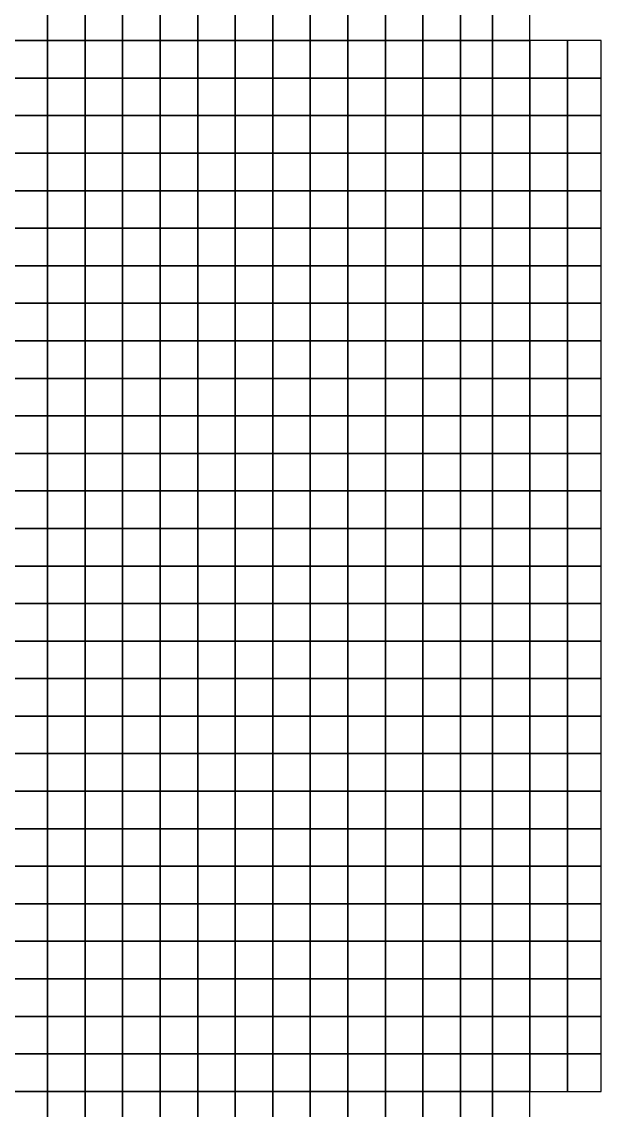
# Model space of a CAD drawing. Extents: x -2.8 to 74.5, y -0.2 to 18.4.
# Drawn here: x 69.53 to 72.62, y 6.1 to 11.9 of the extents above; entities that cross this region are included whole.
import ezdxf

# ---------------------------------------------------------------- set-up
doc = ezdxf.new("R2010")
doc.units = 0
doc.header["$MEASUREMENT"] = 0
doc.layers.add('layer_elements', color=7, linetype='Continuous')

msp = doc.modelspace()

# ---------------------------------------------------------------- linework, layer by layer
at = {"layer": 'layer_elements', "color": 171, "true_color": 0x8080ff}
for points in [[(69.47, 11.8), (69.67, 11.8), (69.67, 12), (69.47, 12)], [(69.67, 11.8), (69.87, 11.8), (69.87, 12), (69.67, 12)], [(69.87, 11.8), (70.07, 11.8), (70.07, 12), (69.87, 12)], [(70.07, 11.8), (70.27, 11.8), (70.27, 12), (70.07, 12)], [(70.27, 11.8), (70.47, 11.8), (70.47, 12), (70.27, 12)], [(70.47, 11.8), (70.67, 11.8), (70.67, 12), (70.47, 12)], [(70.67, 11.8), (70.87, 11.8), (70.87, 12), (70.67, 12)], [(70.87, 11.8), (71.07, 11.8), (71.07, 12), (70.87, 12)], [(71.07, 11.8), (71.27, 11.8), (71.27, 12), (71.07, 12)], [(69.47, 11.6), (69.67, 11.6), (69.67, 11.8), (69.47, 11.8)], [(69.67, 11.6), (69.87, 11.6), (69.87, 11.8), (69.67, 11.8)], [(69.87, 11.6), (70.07, 11.6), (70.07, 11.8), (69.87, 11.8)], [(70.07, 11.6), (70.27, 11.6), (70.27, 11.8), (70.07, 11.8)], [(70.27, 11.6), (70.47, 11.6), (70.47, 11.8), (70.27, 11.8)], [(70.47, 11.6), (70.67, 11.6), (70.67, 11.8), (70.47, 11.8)], [(70.67, 11.6), (70.87, 11.6), (70.87, 11.8), (70.67, 11.8)], [(70.87, 11.6), (71.07, 11.6), (71.07, 11.8), (70.87, 11.8)], [(71.07, 11.6), (71.27, 11.6), (71.27, 11.8), (71.07, 11.8)], [(72.24, 11.6, 0), (72.44, 11.6), (72.44, 11.8), (72.24, 11.8)], [(72.44, 11.6), (72.62, 11.6), (72.62, 11.8), (72.44, 11.8)], [(69.47, 11.4), (69.67, 11.4), (69.67, 11.6), (69.47, 11.6)], [(69.67, 11.4), (69.87, 11.4), (69.87, 11.6), (69.67, 11.6)], [(69.87, 11.4), (70.07, 11.4), (70.07, 11.6), (69.87, 11.6)], [(70.07, 11.4), (70.27, 11.4), (70.27, 11.6), (70.07, 11.6)], [(70.27, 11.4), (70.47, 11.4), (70.47, 11.6), (70.27, 11.6)], [(70.47, 11.4), (70.67, 11.4), (70.67, 11.6), (70.47, 11.6)], [(70.67, 11.4), (70.87, 11.4), (70.87, 11.6), (70.67, 11.6)], [(70.87, 11.4), (71.07, 11.4), (71.07, 11.6), (70.87, 11.6)], [(71.07, 11.4), (71.27, 11.4), (71.27, 11.6), (71.07, 11.6)], [(72.44, 11.4), (72.62, 11.4), (72.62, 11.6), (72.44, 11.6)], [(69.47, 11.2), (69.67, 11.2), (69.67, 11.4), (69.47, 11.4)], [(69.67, 11.2), (69.87, 11.2), (69.87, 11.4), (69.67, 11.4)], [(69.87, 11.2), (70.07, 11.2), (70.07, 11.4), (69.87, 11.4)], [(70.07, 11.2), (70.27, 11.2), (70.27, 11.4), (70.07, 11.4)], [(70.27, 11.2), (70.47, 11.2), (70.47, 11.4), (70.27, 11.4)], [(70.47, 11.2), (70.67, 11.2), (70.67, 11.4), (70.47, 11.4)], [(70.67, 11.2), (70.87, 11.2), (70.87, 11.4), (70.67, 11.4)], [(70.87, 11.2), (71.07, 11.2), (71.07, 11.4), (70.87, 11.4)], [(71.07, 11.2), (71.27, 11.2), (71.27, 11.4), (71.07, 11.4)], [(72.44, 11.2), (72.62, 11.2), (72.62, 11.4), (72.44, 11.4)], [(69.47, 11), (69.67, 11), (69.67, 11.2), (69.47, 11.2)], [(69.67, 11), (69.87, 11), (69.87, 11.2), (69.67, 11.2)], [(69.87, 11), (70.07, 11), (70.07, 11.2), (69.87, 11.2)], [(70.07, 11), (70.27, 11), (70.27, 11.2), (70.07, 11.2)], [(70.27, 11), (70.47, 11), (70.47, 11.2), (70.27, 11.2)], [(70.47, 11), (70.67, 11), (70.67, 11.2), (70.47, 11.2)], [(70.67, 11), (70.87, 11), (70.87, 11.2), (70.67, 11.2)], [(70.87, 11), (71.07, 11), (71.07, 11.2), (70.87, 11.2)], [(71.07, 11), (71.27, 11), (71.27, 11.2), (71.07, 11.2)], [(72.44, 11), (72.62, 11), (72.62, 11.2), (72.44, 11.2)], [(69.47, 10.8), (69.67, 10.8), (69.67, 11), (69.47, 11)], [(69.67, 10.8), (69.87, 10.8), (69.87, 11), (69.67, 11)], [(69.87, 10.8), (70.07, 10.8), (70.07, 11), (69.87, 11)], [(70.07, 10.8), (70.27, 10.8), (70.27, 11), (70.07, 11)], [(70.27, 10.8), (70.47, 10.8), (70.47, 11), (70.27, 11)], [(70.47, 10.8), (70.67, 10.8), (70.67, 11), (70.47, 11)], [(70.67, 10.8), (70.87, 10.8), (70.87, 11), (70.67, 11)], [(70.87, 10.8), (71.07, 10.8), (71.07, 11), (70.87, 11)], [(71.07, 10.8), (71.27, 10.8), (71.27, 11), (71.07, 11)], [(71.27, 10.8), (71.47, 10.8), (71.47, 11), (71.27, 11)], [(71.47, 10.8), (71.67, 10.8), (71.67, 11), (71.47, 11)], [(71.67, 10.8), (71.87, 10.8), (71.87, 11), (71.67, 11)], [(72.24, 10.8), (72.44, 10.8), (72.44, 11), (72.24, 11)], [(72.44, 10.8), (72.62, 10.8), (72.62, 11), (72.44, 11)], [(69.47, 10.6), (69.67, 10.6), (69.67, 10.8), (69.47, 10.8)], [(69.67, 10.6), (69.87, 10.6), (69.87, 10.8), (69.67, 10.8)], [(69.87, 10.6), (70.07, 10.6), (70.07, 10.8), (69.87, 10.8)], [(70.07, 10.6), (70.27, 10.6), (70.27, 10.8), (70.07, 10.8)], [(70.27, 10.6), (70.47, 10.6), (70.47, 10.8), (70.27, 10.8)], [(70.47, 10.6), (70.67, 10.6), (70.67, 10.8), (70.47, 10.8)], [(70.67, 10.6), (70.87, 10.6), (70.87, 10.8), (70.67, 10.8)], [(70.87, 10.6), (71.07, 10.6), (71.07, 10.8), (70.87, 10.8)], [(71.07, 10.6), (71.27, 10.6), (71.27, 10.8), (71.07, 10.8)], [(71.27, 10.6), (71.47, 10.6), (71.47, 10.8), (71.27, 10.8)], [(71.47, 10.6), (71.67, 10.6), (71.67, 10.8), (71.47, 10.8)], [(71.67, 10.6), (71.87, 10.6), (71.87, 10.8), (71.67, 10.8)], [(71.87, 10.6), (72.04, 10.6), (72.04, 10.8), (71.87, 10.8)], [(72.04, 10.6), (72.24, 10.6), (72.24, 10.8), (72.04, 10.8)], [(72.24, 10.6), (72.44, 10.6), (72.44, 10.8), (72.24, 10.8)], [(72.44, 10.6), (72.62, 10.6), (72.62, 10.8), (72.44, 10.8)], [(69.47, 10.4), (69.67, 10.4), (69.67, 10.6), (69.47, 10.6)], [(69.67, 10.4), (69.87, 10.4), (69.87, 10.6), (69.67, 10.6)], [(69.87, 10.4), (70.07, 10.4), (70.07, 10.6), (69.87, 10.6)], [(70.07, 10.4), (70.27, 10.4), (70.27, 10.6), (70.07, 10.6)], [(70.27, 10.4), (70.47, 10.4), (70.47, 10.6), (70.27, 10.6)], [(70.47, 10.4), (70.67, 10.4), (70.67, 10.6), (70.47, 10.6)], [(70.67, 10.4), (70.87, 10.4), (70.87, 10.6), (70.67, 10.6)], [(70.87, 10.4), (71.07, 10.4), (71.07, 10.6), (70.87, 10.6)], [(71.07, 10.4), (71.27, 10.4), (71.27, 10.6), (71.07, 10.6)], [(71.27, 10.4), (71.47, 10.4), (71.47, 10.6), (71.27, 10.6)], [(71.47, 10.4), (71.67, 10.4), (71.67, 10.6), (71.47, 10.6)], [(71.67, 10.4), (71.87, 10.4), (71.87, 10.6), (71.67, 10.6)], [(71.87, 10.4), (72.04, 10.4), (72.04, 10.6), (71.87, 10.6)], [(72.04, 10.4), (72.24, 10.4), (72.24, 10.6), (72.04, 10.6)], [(72.24, 10.4), (72.44, 10.4), (72.44, 10.6), (72.24, 10.6)], [(72.44, 10.4), (72.62, 10.4), (72.62, 10.6), (72.44, 10.6)], [(69.47, 10.2), (69.67, 10.2), (69.67, 10.4), (69.47, 10.4)], [(69.67, 10.2), (69.87, 10.2), (69.87, 10.4), (69.67, 10.4)], [(69.87, 10.2), (70.07, 10.2), (70.07, 10.4), (69.87, 10.4)], [(70.07, 10.2), (70.27, 10.2), (70.27, 10.4), (70.07, 10.4)], [(70.27, 10.2), (70.47, 10.2), (70.47, 10.4), (70.27, 10.4)], [(70.47, 10.2), (70.67, 10.2), (70.67, 10.4), (70.47, 10.4)], [(70.67, 10.2), (70.87, 10.2), (70.87, 10.4), (70.67, 10.4)], [(70.87, 10.2), (71.07, 10.2), (71.07, 10.4), (70.87, 10.4)], [(71.07, 10.2), (71.27, 10.2), (71.27, 10.4), (71.07, 10.4)], [(71.27, 10.2), (71.47, 10.2), (71.47, 10.4), (71.27, 10.4)], [(71.47, 10.2), (71.67, 10.2), (71.67, 10.4), (71.47, 10.4)], [(71.67, 10.2), (71.87, 10.2), (71.87, 10.4), (71.67, 10.4)], [(71.87, 10.2), (72.04, 10.2), (72.04, 10.4), (71.87, 10.4)], [(72.04, 10.2), (72.24, 10.2), (72.24, 10.4), (72.04, 10.4)], [(72.24, 10.2), (72.44, 10.2), (72.44, 10.4), (72.24, 10.4)], [(72.44, 10.2), (72.62, 10.2), (72.62, 10.4), (72.44, 10.4)], [(69.47, 10), (69.67, 10), (69.67, 10.2), (69.47, 10.2)], [(69.67, 10), (69.87, 10), (69.87, 10.2), (69.67, 10.2)], [(69.87, 10), (70.07, 10), (70.07, 10.2), (69.87, 10.2)], [(70.07, 10), (70.27, 10), (70.27, 10.2), (70.07, 10.2)], [(70.27, 10), (70.47, 10), (70.47, 10.2), (70.27, 10.2)], [(70.47, 10), (70.67, 10), (70.67, 10.2), (70.47, 10.2)], [(70.67, 10), (70.87, 10), (70.87, 10.2), (70.67, 10.2)], [(70.87, 10), (71.07, 10), (71.07, 10.2), (70.87, 10.2)], [(71.07, 10), (71.27, 10), (71.27, 10.2), (71.07, 10.2)], [(71.27, 10), (71.47, 10), (71.47, 10.2), (71.27, 10.2)], [(71.47, 10), (71.67, 10), (71.67, 10.2), (71.47, 10.2)], [(71.67, 10), (71.87, 10), (71.87, 10.2), (71.67, 10.2)], [(71.87, 10), (72.04, 10), (72.04, 10.2), (71.87, 10.2)], [(72.04, 10), (72.24, 10), (72.24, 10.2), (72.04, 10.2)], [(72.24, 10), (72.44, 10), (72.44, 10.2), (72.24, 10.2)], [(72.44, 10), (72.62, 10), (72.62, 10.2), (72.44, 10.2)], [(69.47, 9.8), (69.67, 9.8), (69.67, 10), (69.47, 10)], [(69.67, 9.8), (69.87, 9.8), (69.87, 10), (69.67, 10)], [(69.87, 9.8), (70.07, 9.8), (70.07, 10), (69.87, 10)], [(70.07, 9.8), (70.27, 9.8), (70.27, 10), (70.07, 10)], [(70.27, 9.8), (70.47, 9.8), (70.47, 10), (70.27, 10)], [(70.47, 9.8), (70.67, 9.8), (70.67, 10), (70.47, 10)], [(70.67, 9.8), (70.87, 9.8), (70.87, 10), (70.67, 10)], [(70.87, 9.8), (71.07, 9.8), (71.07, 10), (70.87, 10)], [(71.07, 9.8), (71.27, 9.8), (71.27, 10), (71.07, 10)], [(71.27, 9.8), (71.47, 9.8), (71.47, 10), (71.27, 10)], [(71.47, 9.8), (71.67, 9.8), (71.67, 10), (71.47, 10)], [(71.67, 9.8), (71.87, 9.8), (71.87, 10), (71.67, 10)], [(71.87, 9.8), (72.04, 9.8), (72.04, 10), (71.87, 10)], [(72.04, 9.8), (72.24, 9.8), (72.24, 10), (72.04, 10)], [(72.24, 9.8), (72.44, 9.8), (72.44, 10), (72.24, 10)], [(72.44, 9.8), (72.62, 9.8), (72.62, 10), (72.44, 10)], [(69.47, 9.6), (69.67, 9.6), (69.67, 9.8), (69.47, 9.8)], [(69.67, 9.6), (69.87, 9.6), (69.87, 9.8), (69.67, 9.8)], [(69.87, 9.6), (70.07, 9.6), (70.07, 9.8), (69.87, 9.8)], [(70.07, 9.6), (70.27, 9.6), (70.27, 9.8), (70.07, 9.8)], [(70.27, 9.6), (70.47, 9.6), (70.47, 9.8), (70.27, 9.8)], [(70.47, 9.6), (70.67, 9.6), (70.67, 9.8), (70.47, 9.8)], [(70.67, 9.6), (70.87, 9.6), (70.87, 9.8), (70.67, 9.8)], [(70.87, 9.6), (71.07, 9.6), (71.07, 9.8), (70.87, 9.8)], [(71.07, 9.6), (71.27, 9.6), (71.27, 9.8), (71.07, 9.8)], [(71.27, 9.6), (71.47, 9.6), (71.47, 9.8), (71.27, 9.8)], [(71.47, 9.6), (71.67, 9.6), (71.67, 9.8), (71.47, 9.8)], [(71.67, 9.6), (71.87, 9.6), (71.87, 9.8), (71.67, 9.8)], [(71.87, 9.6), (72.04, 9.6), (72.04, 9.8), (71.87, 9.8)], [(72.04, 9.6), (72.24, 9.6), (72.24, 9.8), (72.04, 9.8)], [(72.24, 9.6), (72.44, 9.6), (72.44, 9.8), (72.24, 9.8)], [(72.44, 9.6), (72.62, 9.6), (72.62, 9.8), (72.44, 9.8)], [(69.47, 9.4), (69.67, 9.4), (69.67, 9.6), (69.47, 9.6)], [(69.67, 9.4), (69.87, 9.4), (69.87, 9.6), (69.67, 9.6)], [(69.87, 9.4), (70.07, 9.4), (70.07, 9.6), (69.87, 9.6)], [(70.07, 9.4), (70.27, 9.4), (70.27, 9.6), (70.07, 9.6)], [(70.27, 9.4), (70.47, 9.4), (70.47, 9.6), (70.27, 9.6)], [(70.47, 9.4), (70.67, 9.4), (70.67, 9.6), (70.47, 9.6)], [(70.67, 9.4), (70.87, 9.4), (70.87, 9.6), (70.67, 9.6)], [(70.87, 9.4), (71.07, 9.4), (71.07, 9.6), (70.87, 9.6)], [(71.07, 9.4), (71.27, 9.4), (71.27, 9.6), (71.07, 9.6)], [(71.27, 9.4), (71.47, 9.4), (71.47, 9.6), (71.27, 9.6)], [(71.47, 9.4), (71.67, 9.4), (71.67, 9.6), (71.47, 9.6)], [(71.67, 9.4), (71.87, 9.4), (71.87, 9.6), (71.67, 9.6)], [(71.87, 9.4), (72.04, 9.4), (72.04, 9.6), (71.87, 9.6)], [(72.04, 9.4), (72.24, 9.4), (72.24, 9.6), (72.04, 9.6)], [(72.24, 9.4), (72.44, 9.4), (72.44, 9.6), (72.24, 9.6)], [(72.44, 9.4), (72.62, 9.4), (72.62, 9.6), (72.44, 9.6)], [(69.47, 9.2), (69.67, 9.2), (69.67, 9.4), (69.47, 9.4)], [(69.67, 9.2), (69.87, 9.2), (69.87, 9.4), (69.67, 9.4)], [(69.87, 9.2), (70.07, 9.2), (70.07, 9.4), (69.87, 9.4)], [(70.07, 9.2), (70.27, 9.2), (70.27, 9.4), (70.07, 9.4)], [(70.27, 9.2), (70.47, 9.2), (70.47, 9.4), (70.27, 9.4)], [(70.47, 9.2), (70.67, 9.2), (70.67, 9.4), (70.47, 9.4)], [(70.67, 9.2), (70.87, 9.2), (70.87, 9.4), (70.67, 9.4)], [(70.87, 9.2), (71.07, 9.2), (71.07, 9.4), (70.87, 9.4)], [(71.07, 9.2), (71.27, 9.2), (71.27, 9.4), (71.07, 9.4)], [(71.27, 9.2), (71.47, 9.2), (71.47, 9.4), (71.27, 9.4)], [(71.47, 9.2), (71.67, 9.2), (71.67, 9.4), (71.47, 9.4)], [(71.67, 9.2), (71.87, 9.2), (71.87, 9.4), (71.67, 9.4)], [(71.87, 9.2), (72.04, 9.2), (72.04, 9.4), (71.87, 9.4)], [(72.04, 9.2), (72.24, 9.2), (72.24, 9.4), (72.04, 9.4)], [(72.24, 9.2), (72.44, 9.2), (72.44, 9.4), (72.24, 9.4)], [(72.44, 9.2), (72.62, 9.2), (72.62, 9.4), (72.44, 9.4)], [(69.47, 9), (69.67, 9), (69.67, 9.2), (69.47, 9.2)], [(69.67, 9), (69.87, 9), (69.87, 9.2), (69.67, 9.2)], [(69.87, 9), (70.07, 9), (70.07, 9.2), (69.87, 9.2)], [(70.07, 9), (70.27, 9), (70.27, 9.2), (70.07, 9.2)], [(70.27, 9), (70.47, 9), (70.47, 9.2), (70.27, 9.2)], [(70.47, 9), (70.67, 9), (70.67, 9.2), (70.47, 9.2)], [(70.67, 9), (70.87, 9), (70.87, 9.2), (70.67, 9.2)], [(70.87, 9), (71.07, 9), (71.07, 9.2), (70.87, 9.2)], [(71.07, 9), (71.27, 9), (71.27, 9.2), (71.07, 9.2)], [(71.27, 9), (71.47, 9), (71.47, 9.2), (71.27, 9.2)], [(71.47, 9), (71.67, 9), (71.67, 9.2), (71.47, 9.2)], [(71.67, 9), (71.87, 9), (71.87, 9.2), (71.67, 9.2)], [(71.87, 9), (72.04, 9), (72.04, 9.2), (71.87, 9.2)], [(72.04, 9), (72.24, 9), (72.24, 9.2), (72.04, 9.2)], [(72.24, 9), (72.44, 9), (72.44, 9.2), (72.24, 9.2)], [(72.44, 9), (72.62, 9), (72.62, 9.2), (72.44, 9.2)], [(69.47, 8.8), (69.67, 8.8), (69.67, 9), (69.47, 9)], [(69.67, 8.8), (69.87, 8.8), (69.87, 9), (69.67, 9)], [(69.87, 8.8), (70.07, 8.8), (70.07, 9), (69.87, 9)], [(70.07, 8.8), (70.27, 8.8), (70.27, 9), (70.07, 9)], [(70.27, 8.8), (70.47, 8.8), (70.47, 9), (70.27, 9)], [(70.47, 8.8), (70.67, 8.8), (70.67, 9), (70.47, 9)], [(70.67, 8.8), (70.87, 8.8), (70.87, 9), (70.67, 9)], [(70.87, 8.8), (71.07, 8.8), (71.07, 9), (70.87, 9)], [(71.07, 8.8), (71.27, 8.8), (71.27, 9), (71.07, 9)], [(71.27, 8.8), (71.47, 8.8), (71.47, 9), (71.27, 9)], [(71.47, 8.8), (71.67, 8.8), (71.67, 9), (71.47, 9)], [(71.67, 8.8), (71.87, 8.8), (71.87, 9), (71.67, 9)], [(71.87, 8.8), (72.04, 8.8), (72.04, 9), (71.87, 9)], [(72.04, 8.8), (72.24, 8.8), (72.24, 9), (72.04, 9)], [(72.24, 8.8), (72.44, 8.8), (72.44, 9), (72.24, 9)], [(72.44, 8.8), (72.62, 8.8), (72.62, 9), (72.44, 9)], [(69.47, 8.6), (69.67, 8.6), (69.67, 8.8), (69.47, 8.8)], [(69.67, 8.6), (69.87, 8.6), (69.87, 8.8), (69.67, 8.8)], [(69.87, 8.6), (70.07, 8.6), (70.07, 8.8), (69.87, 8.8)], [(70.07, 8.6), (70.27, 8.6), (70.27, 8.8), (70.07, 8.8)], [(70.27, 8.6), (70.47, 8.6), (70.47, 8.8), (70.27, 8.8)], [(70.47, 8.6), (70.67, 8.6), (70.67, 8.8), (70.47, 8.8)], [(70.67, 8.6), (70.87, 8.6), (70.87, 8.8), (70.67, 8.8)], [(70.87, 8.6), (71.07, 8.6), (71.07, 8.8), (70.87, 8.8)], [(71.07, 8.6), (71.27, 8.6), (71.27, 8.8), (71.07, 8.8)], [(71.27, 8.6), (71.47, 8.6), (71.47, 8.8), (71.27, 8.8)], [(71.47, 8.6), (71.67, 8.6), (71.67, 8.8), (71.47, 8.8)], [(71.67, 8.6), (71.87, 8.6), (71.87, 8.8), (71.67, 8.8)], [(71.87, 8.6), (72.04, 8.6), (72.04, 8.8), (71.87, 8.8)], [(72.04, 8.6), (72.24, 8.6), (72.24, 8.8), (72.04, 8.8)], [(72.24, 8.6), (72.44, 8.6), (72.44, 8.8), (72.24, 8.8)], [(72.44, 8.6), (72.62, 8.6), (72.62, 8.8), (72.44, 8.8)], [(69.47, 8.4), (69.67, 8.4), (69.67, 8.6), (69.47, 8.6)], [(69.67, 8.4), (69.87, 8.4), (69.87, 8.6), (69.67, 8.6)], [(69.87, 8.4), (70.07, 8.4), (70.07, 8.6), (69.87, 8.6)], [(70.07, 8.4), (70.27, 8.4), (70.27, 8.6), (70.07, 8.6)], [(70.27, 8.4), (70.47, 8.4), (70.47, 8.6), (70.27, 8.6)], [(70.47, 8.4), (70.67, 8.4), (70.67, 8.6), (70.47, 8.6)], [(70.67, 8.4), (70.87, 8.4), (70.87, 8.6), (70.67, 8.6)], [(70.87, 8.4), (71.07, 8.4), (71.07, 8.6), (70.87, 8.6)], [(71.07, 8.4), (71.27, 8.4), (71.27, 8.6), (71.07, 8.6)], [(71.27, 8.4), (71.47, 8.4), (71.47, 8.6), (71.27, 8.6)], [(71.47, 8.4), (71.67, 8.4), (71.67, 8.6), (71.47, 8.6)], [(71.67, 8.4), (71.87, 8.4), (71.87, 8.6), (71.67, 8.6)], [(71.87, 8.4), (72.04, 8.4), (72.04, 8.6), (71.87, 8.6)], [(72.04, 8.4), (72.24, 8.4), (72.24, 8.6), (72.04, 8.6)], [(72.24, 8.4), (72.44, 8.4), (72.44, 8.6), (72.24, 8.6)], [(72.44, 8.4), (72.62, 8.4), (72.62, 8.6), (72.44, 8.6)], [(69.47, 8.2), (69.67, 8.2), (69.67, 8.4), (69.47, 8.4)], [(69.67, 8.2), (69.87, 8.2), (69.87, 8.4), (69.67, 8.4)], [(69.87, 8.2), (70.07, 8.2), (70.07, 8.4), (69.87, 8.4)], [(70.07, 8.2), (70.27, 8.2), (70.27, 8.4), (70.07, 8.4)], [(70.27, 8.2), (70.47, 8.2), (70.47, 8.4), (70.27, 8.4)], [(70.47, 8.2), (70.67, 8.2), (70.67, 8.4), (70.47, 8.4)], [(70.67, 8.2), (70.87, 8.2), (70.87, 8.4), (70.67, 8.4)], [(70.87, 8.2), (71.07, 8.2), (71.07, 8.4), (70.87, 8.4)], [(71.07, 8.2), (71.27, 8.2), (71.27, 8.4), (71.07, 8.4)], [(71.27, 8.2), (71.47, 8.2), (71.47, 8.4), (71.27, 8.4)], [(71.47, 8.2), (71.67, 8.2), (71.67, 8.4), (71.47, 8.4)], [(71.67, 8.2), (71.87, 8.2), (71.87, 8.4), (71.67, 8.4)], [(71.87, 8.2), (72.04, 8.2), (72.04, 8.4), (71.87, 8.4)], [(72.04, 8.2), (72.24, 8.2), (72.24, 8.4), (72.04, 8.4)], [(72.24, 8.2), (72.44, 8.2), (72.44, 8.4), (72.24, 8.4)], [(72.44, 8.2), (72.62, 8.2), (72.62, 8.4), (72.44, 8.4)], [(69.47, 8), (69.67, 8), (69.67, 8.2), (69.47, 8.2)], [(69.67, 8), (69.87, 8), (69.87, 8.2), (69.67, 8.2)], [(69.87, 8), (70.07, 8), (70.07, 8.2), (69.87, 8.2)], [(70.07, 8), (70.27, 8), (70.27, 8.2), (70.07, 8.2)], [(70.27, 8), (70.47, 8), (70.47, 8.2), (70.27, 8.2)], [(70.47, 8), (70.67, 8), (70.67, 8.2), (70.47, 8.2)], [(70.67, 8), (70.87, 8), (70.87, 8.2), (70.67, 8.2)], [(70.87, 8), (71.07, 8), (71.07, 8.2), (70.87, 8.2)], [(71.07, 8), (71.27, 8), (71.27, 8.2), (71.07, 8.2)], [(71.27, 8), (71.47, 8), (71.47, 8.2), (71.27, 8.2)], [(71.47, 8), (71.67, 8), (71.67, 8.2), (71.47, 8.2)], [(71.67, 8), (71.87, 8), (71.87, 8.2), (71.67, 8.2)], [(71.87, 8), (72.04, 8), (72.04, 8.2), (71.87, 8.2)], [(72.04, 8), (72.24, 8), (72.24, 8.2), (72.04, 8.2)], [(72.24, 8), (72.44, 8), (72.44, 8.2), (72.24, 8.2)], [(72.44, 8), (72.62, 8), (72.62, 8.2), (72.44, 8.2)], [(69.47, 7.8), (69.67, 7.8), (69.67, 8), (69.47, 8)], [(69.67, 7.8), (69.87, 7.8), (69.87, 8), (69.67, 8)], [(69.87, 7.8), (70.07, 7.8), (70.07, 8), (69.87, 8)], [(70.07, 7.8), (70.27, 7.8), (70.27, 8), (70.07, 8)], [(70.27, 7.8), (70.47, 7.8), (70.47, 8), (70.27, 8)], [(70.47, 7.8), (70.67, 7.8), (70.67, 8), (70.47, 8)], [(70.67, 7.8), (70.87, 7.8), (70.87, 8), (70.67, 8)], [(70.87, 7.8), (71.07, 7.8), (71.07, 8), (70.87, 8)], [(71.07, 7.8), (71.27, 7.8), (71.27, 8), (71.07, 8)], [(71.27, 7.8), (71.47, 7.8), (71.47, 8), (71.27, 8)], [(71.47, 7.8), (71.67, 7.8), (71.67, 8), (71.47, 8)], [(71.67, 7.8), (71.87, 7.8), (71.87, 8), (71.67, 8)], [(71.87, 7.8), (72.04, 7.8), (72.04, 8), (71.87, 8)], [(72.04, 7.8), (72.24, 7.8), (72.24, 8), (72.04, 8)], [(72.24, 7.8), (72.44, 7.8), (72.44, 8), (72.24, 8)], [(72.44, 7.8), (72.62, 7.8), (72.62, 8), (72.44, 8)], [(69.47, 7.6), (69.67, 7.6), (69.67, 7.8), (69.47, 7.8)], [(69.67, 7.6), (69.87, 7.6), (69.87, 7.8), (69.67, 7.8)], [(69.87, 7.6), (70.07, 7.6), (70.07, 7.8), (69.87, 7.8)], [(70.07, 7.6), (70.27, 7.6), (70.27, 7.8), (70.07, 7.8)], [(70.27, 7.6), (70.47, 7.6), (70.47, 7.8), (70.27, 7.8)], [(70.47, 7.6), (70.67, 7.6), (70.67, 7.8), (70.47, 7.8)], [(70.67, 7.6), (70.87, 7.6), (70.87, 7.8), (70.67, 7.8)], [(70.87, 7.6), (71.07, 7.6), (71.07, 7.8), (70.87, 7.8)], [(71.07, 7.6), (71.27, 7.6), (71.27, 7.8), (71.07, 7.8)], [(71.27, 7.6), (71.47, 7.6), (71.47, 7.8), (71.27, 7.8)], [(71.47, 7.6), (71.67, 7.6), (71.67, 7.8), (71.47, 7.8)], [(71.67, 7.6), (71.87, 7.6), (71.87, 7.8), (71.67, 7.8)], [(71.87, 7.6), (72.04, 7.6), (72.04, 7.8), (71.87, 7.8)], [(72.04, 7.6), (72.24, 7.6), (72.24, 7.8), (72.04, 7.8)], [(72.24, 7.6), (72.44, 7.6), (72.44, 7.8), (72.24, 7.8)], [(72.44, 7.6), (72.62, 7.6), (72.62, 7.8), (72.44, 7.8)], [(69.47, 7.4), (69.67, 7.4), (69.67, 7.6), (69.47, 7.6)], [(69.67, 7.4), (69.87, 7.4), (69.87, 7.6), (69.67, 7.6)], [(69.87, 7.4), (70.07, 7.4), (70.07, 7.6), (69.87, 7.6)], [(70.07, 7.4), (70.27, 7.4), (70.27, 7.6), (70.07, 7.6)], [(70.27, 7.4), (70.47, 7.4), (70.47, 7.6), (70.27, 7.6)], [(70.47, 7.4), (70.67, 7.4), (70.67, 7.6), (70.47, 7.6)], [(70.67, 7.4), (70.87, 7.4), (70.87, 7.6), (70.67, 7.6)], [(70.87, 7.4), (71.07, 7.4), (71.07, 7.6), (70.87, 7.6)], [(71.07, 7.4), (71.27, 7.4), (71.27, 7.6), (71.07, 7.6)], [(71.27, 7.4), (71.47, 7.4), (71.47, 7.6), (71.27, 7.6)], [(71.47, 7.4), (71.67, 7.4), (71.67, 7.6), (71.47, 7.6)], [(71.67, 7.4), (71.87, 7.4), (71.87, 7.6), (71.67, 7.6)], [(71.87, 7.4), (72.04, 7.4), (72.04, 7.6), (71.87, 7.6)], [(72.04, 7.4), (72.24, 7.4), (72.24, 7.6), (72.04, 7.6)], [(72.24, 7.4), (72.44, 7.4), (72.44, 7.6), (72.24, 7.6)], [(72.44, 7.4), (72.62, 7.4), (72.62, 7.6), (72.44, 7.6)], [(69.47, 7.2), (69.67, 7.2), (69.67, 7.4), (69.47, 7.4)], [(69.67, 7.2), (69.87, 7.2), (69.87, 7.4), (69.67, 7.4)], [(69.87, 7.2), (70.07, 7.2), (70.07, 7.4), (69.87, 7.4)], [(70.07, 7.2), (70.27, 7.2), (70.27, 7.4), (70.07, 7.4)], [(70.27, 7.2), (70.47, 7.2), (70.47, 7.4), (70.27, 7.4)], [(70.47, 7.2), (70.67, 7.2), (70.67, 7.4), (70.47, 7.4)], [(70.67, 7.2), (70.87, 7.2), (70.87, 7.4), (70.67, 7.4)], [(70.87, 7.2), (71.07, 7.2), (71.07, 7.4), (70.87, 7.4)], [(71.07, 7.2), (71.27, 7.2), (71.27, 7.4), (71.07, 7.4)], [(71.27, 7.2), (71.47, 7.2), (71.47, 7.4), (71.27, 7.4)], [(71.47, 7.2), (71.67, 7.2), (71.67, 7.4), (71.47, 7.4)], [(71.67, 7.2), (71.87, 7.2), (71.87, 7.4), (71.67, 7.4)], [(71.87, 7.2), (72.04, 7.2), (72.04, 7.4), (71.87, 7.4)], [(72.04, 7.2), (72.24, 7.2), (72.24, 7.4), (72.04, 7.4)], [(72.24, 7.2), (72.44, 7.2), (72.44, 7.4), (72.24, 7.4)], [(72.44, 7.2), (72.62, 7.2), (72.62, 7.4), (72.44, 7.4)], [(69.47, 7), (69.67, 7), (69.67, 7.2), (69.47, 7.2)], [(69.67, 7), (69.87, 7), (69.87, 7.2), (69.67, 7.2)], [(69.87, 7), (70.07, 7), (70.07, 7.2), (69.87, 7.2)], [(70.07, 7), (70.27, 7), (70.27, 7.2), (70.07, 7.2)], [(70.27, 7), (70.47, 7), (70.47, 7.2), (70.27, 7.2)], [(70.47, 7), (70.67, 7), (70.67, 7.2), (70.47, 7.2)], [(70.67, 7), (70.87, 7), (70.87, 7.2), (70.67, 7.2)], [(70.87, 7), (71.07, 7), (71.07, 7.2), (70.87, 7.2)], [(71.07, 7), (71.27, 7), (71.27, 7.2), (71.07, 7.2)], [(71.27, 7), (71.47, 7), (71.47, 7.2), (71.27, 7.2)], [(71.47, 7), (71.67, 7), (71.67, 7.2), (71.47, 7.2)], [(71.67, 7), (71.87, 7), (71.87, 7.2), (71.67, 7.2)], [(72.24, 7), (72.44, 7), (72.44, 7.2), (72.24, 7.2)], [(72.44, 7), (72.62, 7), (72.62, 7.2), (72.44, 7.2)], [(69.47, 6.8), (69.67, 6.8), (69.67, 7), (69.47, 7)], [(69.67, 6.8), (69.87, 6.8), (69.87, 7), (69.67, 7)], [(69.87, 6.8), (70.07, 6.8), (70.07, 7), (69.87, 7)], [(70.07, 6.8), (70.27, 6.8), (70.27, 7), (70.07, 7)], [(70.27, 6.8), (70.47, 6.8), (70.47, 7), (70.27, 7)], [(70.47, 6.8), (70.67, 6.8), (70.67, 7), (70.47, 7)], [(70.67, 6.8), (70.87, 6.8), (70.87, 7), (70.67, 7)], [(70.87, 6.8), (71.07, 6.8), (71.07, 7), (70.87, 7)], [(71.07, 6.8), (71.27, 6.8), (71.27, 7), (71.07, 7)], [(71.27, 6.8), (71.47, 6.8), (71.47, 7), (71.27, 7)], [(71.47, 6.8), (71.67, 6.8), (71.67, 7), (71.47, 7)], [(72.44, 6.8), (72.62, 6.8), (72.62, 7), (72.44, 7)], [(69.47, 6.6), (69.67, 6.6), (69.67, 6.8), (69.47, 6.8)], [(69.67, 6.6), (69.87, 6.6), (69.87, 6.8), (69.67, 6.8)], [(69.87, 6.6), (70.07, 6.6), (70.07, 6.8), (69.87, 6.8)], [(70.07, 6.6), (70.27, 6.6), (70.27, 6.8), (70.07, 6.8)], [(70.27, 6.6), (70.47, 6.6), (70.47, 6.8), (70.27, 6.8)], [(70.47, 6.6), (70.67, 6.6), (70.67, 6.8), (70.47, 6.8)], [(70.67, 6.6), (70.87, 6.6), (70.87, 6.8), (70.67, 6.8)], [(70.87, 6.6), (71.07, 6.6), (71.07, 6.8), (70.87, 6.8)], [(71.07, 6.6), (71.27, 6.6), (71.27, 6.8), (71.07, 6.8)], [(71.27, 6.6), (71.47, 6.6), (71.47, 6.8), (71.27, 6.8)], [(72.44, 6.6), (72.62, 6.6), (72.62, 6.8), (72.44, 6.8)], [(69.47, 6.4), (69.67, 6.4), (69.67, 6.6), (69.47, 6.6)], [(69.67, 6.4), (69.87, 6.4), (69.87, 6.6), (69.67, 6.6)], [(69.87, 6.4), (70.07, 6.4), (70.07, 6.6), (69.87, 6.6)], [(70.07, 6.4), (70.27, 6.4), (70.27, 6.6), (70.07, 6.6)], [(70.27, 6.4), (70.47, 6.4), (70.47, 6.6), (70.27, 6.6)], [(70.47, 6.4), (70.67, 6.4), (70.67, 6.6), (70.47, 6.6)], [(70.67, 6.4), (70.87, 6.4), (70.87, 6.6), (70.67, 6.6)], [(70.87, 6.4), (71.07, 6.4), (71.07, 6.6), (70.87, 6.6)], [(71.07, 6.4), (71.27, 6.4), (71.27, 6.6), (71.07, 6.6)], [(71.27, 6.4), (71.47, 6.4), (71.47, 6.6), (71.27, 6.6)], [(72.44, 6.4, 0), (72.62, 6.4), (72.62, 6.6), (72.44, 6.6)], [(69.47, 6.2), (69.67, 6.2), (69.67, 6.4), (69.47, 6.4)], [(69.67, 6.2), (69.87, 6.2), (69.87, 6.4), (69.67, 6.4)], [(69.87, 6.2), (70.07, 6.2), (70.07, 6.4), (69.87, 6.4)], [(70.07, 6.2), (70.27, 6.2), (70.27, 6.4), (70.07, 6.4)], [(70.27, 6.2), (70.47, 6.2), (70.47, 6.4), (70.27, 6.4)], [(70.47, 6.2), (70.67, 6.2), (70.67, 6.4), (70.47, 6.4)], [(70.67, 6.2), (70.87, 6.2), (70.87, 6.4), (70.67, 6.4)], [(70.87, 6.2), (71.07, 6.2), (71.07, 6.4), (70.87, 6.4)], [(71.07, 6.2), (71.27, 6.2), (71.27, 6.4), (71.07, 6.4)], [(71.27, 6.2), (71.47, 6.2), (71.47, 6.4), (71.27, 6.4)], [(72.24, 6.2), (72.44, 6.2), (72.44, 6.4, 0), (72.24, 6.4)], [(72.44, 6.2), (72.62, 6.2), (72.62, 6.4), (72.44, 6.4, 0)], [(69.47, 6), (69.67, 6), (69.67, 6.2), (69.47, 6.2)], [(69.67, 6), (69.87, 6), (69.87, 6.2), (69.67, 6.2)], [(69.87, 6), (70.07, 6), (70.07, 6.2), (69.87, 6.2)], [(70.07, 6), (70.27, 6), (70.27, 6.2), (70.07, 6.2)], [(70.27, 6), (70.47, 6), (70.47, 6.2), (70.27, 6.2)], [(70.47, 6), (70.67, 6), (70.67, 6.2), (70.47, 6.2)], [(70.67, 6), (70.87, 6), (70.87, 6.2), (70.67, 6.2)], [(70.87, 6), (71.07, 6), (71.07, 6.2), (70.87, 6.2)], [(71.07, 6), (71.27, 6), (71.27, 6.2), (71.07, 6.2)], [(71.27, 6), (71.47, 6), (71.47, 6.2), (71.27, 6.2)]]:
    msp.add_3dface(points, dxfattribs=at)
at = {"layer": 'layer_elements', "color": 51, "true_color": 0xffff73}
for points in [[(71.27, 11.8), (71.47, 11.8), (71.47, 12), (71.27, 12)], [(71.27, 11.6), (71.47, 11.6), (71.47, 11.8), (71.27, 11.8)], [(71.47, 11.6), (71.67, 11.6), (71.67, 11.8), (71.47, 11.8)], [(71.27, 11.4), (71.47, 11.4), (71.47, 11.6), (71.27, 11.6)], [(71.47, 11.4), (71.67, 11.4), (71.67, 11.6), (71.47, 11.6)], [(72.24, 11.4), (72.44, 11.4), (72.44, 11.6), (72.24, 11.6, 0)], [(71.27, 11.2), (71.47, 11.2), (71.47, 11.4), (71.27, 11.4)], [(71.47, 11.2), (71.67, 11.2), (71.67, 11.4), (71.47, 11.4)], [(72.24, 11.2), (72.44, 11.2), (72.44, 11.4), (72.24, 11.4)], [(71.27, 11), (71.47, 11), (71.47, 11.2), (71.27, 11.2)], [(71.47, 11), (71.67, 11), (71.67, 11.2), (71.47, 11.2)], [(71.67, 11), (71.87, 11), (71.87, 11.2), (71.67, 11.2)], [(71.87, 11), (72.04, 11), (72.04, 11.2), (71.87, 11.2)], [(72.04, 11), (72.24, 11), (72.24, 11.2), (72.04, 11.2)], [(72.24, 11), (72.44, 11), (72.44, 11.2), (72.24, 11.2)], [(71.87, 10.8), (72.04, 10.8), (72.04, 11), (71.87, 11)], [(72.04, 10.8), (72.24, 10.8), (72.24, 11), (72.04, 11)], [(71.87, 7), (72.04, 7), (72.04, 7.2), (71.87, 7.2)], [(72.04, 7), (72.24, 7), (72.24, 7.2), (72.04, 7.2)], [(71.67, 6.8), (71.87, 6.8), (71.87, 7), (71.67, 7)], [(71.87, 6.8), (72.04, 6.8), (72.04, 7), (71.87, 7)], [(72.04, 6.8), (72.24, 6.8), (72.24, 7), (72.04, 7)], [(72.24, 6.8), (72.44, 6.8), (72.44, 7), (72.24, 7)], [(71.47, 6.6), (71.67, 6.6), (71.67, 6.8), (71.47, 6.8)], [(71.67, 6.6), (71.87, 6.6), (71.87, 6.8), (71.67, 6.8)], [(71.87, 6.6), (72.04, 6.6), (72.04, 6.8), (71.87, 6.8)], [(72.24, 6.6), (72.44, 6.6), (72.44, 6.8), (72.24, 6.8)], [(71.47, 6.4), (71.67, 6.4), (71.67, 6.6), (71.47, 6.6)], [(72.24, 6.4), (72.44, 6.4, 0), (72.44, 6.6), (72.24, 6.6)], [(71.47, 6.2), (71.67, 6.2), (71.67, 6.4), (71.47, 6.4)], [(71.47, 6), (71.67, 6), (71.67, 6.2), (71.47, 6.2)], [(72.04, 6, 0), (72.24, 6), (72.24, 6.2), (72.04, 6.2, 0)]]:
    msp.add_3dface(points, dxfattribs=at)
at = {"layer": 'layer_elements', "color": 40, "true_color": 0xffdc37}
for points in [[(71.47, 11.8), (71.67, 11.8), (71.67, 12), (71.47, 12)], [(71.67, 11.8), (71.87, 11.8), (71.87, 12), (71.67, 12)], [(72.04, 11.8, 0), (72.24, 11.8), (72.24, 12), (72.04, 12, 0)], [(71.67, 11.6), (71.87, 11.6), (71.87, 11.8), (71.67, 11.8)], [(71.67, 11.4), (71.87, 11.4), (71.87, 11.6), (71.67, 11.6)], [(71.67, 11.2), (71.87, 11.2), (71.87, 11.4), (71.67, 11.4)], [(71.87, 11.2), (72.04, 11.2), (72.04, 11.4), (71.87, 11.4)], [(72.04, 11.2), (72.24, 11.2), (72.24, 11.4), (72.04, 11.4)], [(72.04, 6.6), (72.24, 6.6), (72.24, 6.8), (72.04, 6.8)], [(71.67, 6.4), (71.87, 6.4), (71.87, 6.6), (71.67, 6.6)], [(71.67, 6.2), (71.87, 6.2), (71.87, 6.4), (71.67, 6.4)], [(71.67, 6), (71.87, 6), (71.87, 6.2), (71.67, 6.2)], [(71.87, 6), (72.04, 6, 0), (72.04, 6.2, 0), (71.87, 6.2)]]:
    msp.add_3dface(points, dxfattribs=at)
at = {"layer": 'layer_elements', "color": 40, "true_color": 0xffa41c}
for points in [[(71.87, 11.8), (72.04, 11.8, 0), (72.04, 12, 0), (71.87, 12)], [(71.87, 11.6), (72.04, 11.6), (72.04, 11.8, 0), (71.87, 11.8)], [(71.87, 11.4), (72.04, 11.4), (72.04, 11.6), (71.87, 11.6)], [(72.04, 11.4), (72.24, 11.4), (72.24, 11.6, 0), (72.04, 11.6)], [(71.87, 6.4), (72.04, 6.4), (72.04, 6.6), (71.87, 6.6)], [(72.04, 6.4), (72.24, 6.4), (72.24, 6.6), (72.04, 6.6)], [(71.87, 6.2), (72.04, 6.2, 0), (72.04, 6.4), (71.87, 6.4)], [(72.04, 6.2, 0), (72.24, 6.2), (72.24, 6.4), (72.04, 6.4)]]:
    msp.add_3dface(points, dxfattribs=at)
at = {"layer": 'layer_elements', "color": 30, "true_color": 0xff6600}
msp.add_3dface([(72.04, 11.6), (72.24, 11.6, 0), (72.24, 11.8), (72.04, 11.8, 0)], dxfattribs=at)

doc.saveas('drawing.dxf')
